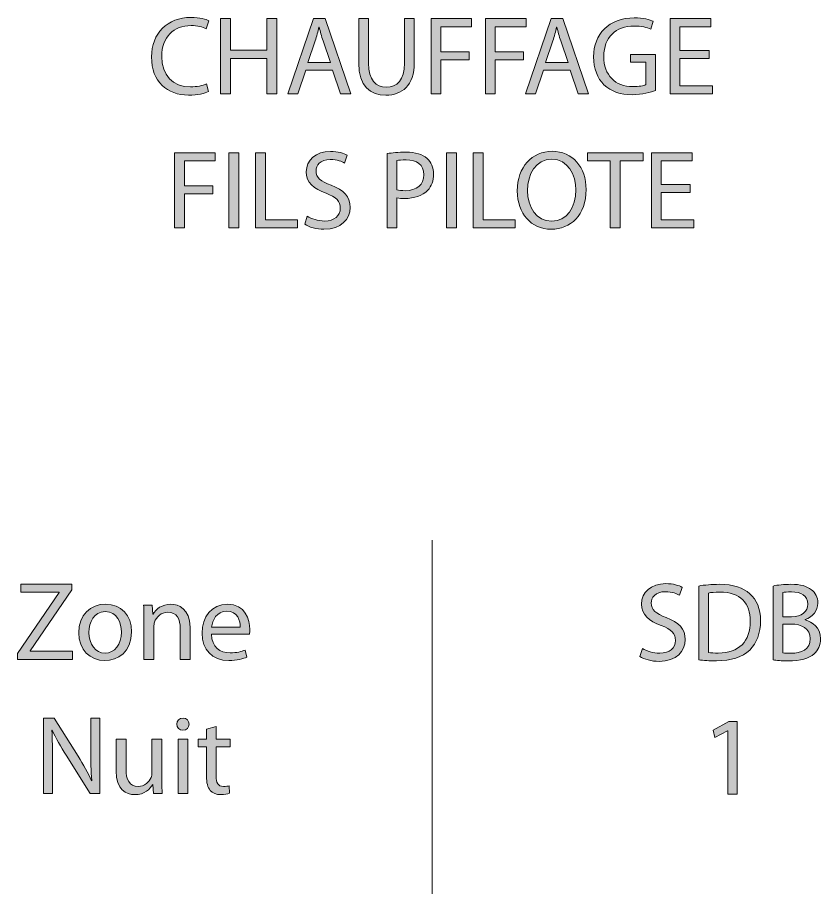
# Model space of a CAD drawing. Header units: inches. Extents: x 1 to 361, y -269 to -21.
# Drawn here: x 232.87 to 254.43, y -222.33 to -198.97 of the extents above; entities that cross this region are included whole.
import ezdxf

# ---------------------------------------------------------------- set-up
doc = ezdxf.new("R2010")
doc.units = ezdxf.units.IN
doc.header["$MEASUREMENT"] = 0
doc.layers.add('Layer 1', color=7, linetype='Continuous')

# ---------------------------------------------------------------- blocks, each defined once
blk = doc.blocks.new('block 21')
at = {"layer": 'Layer 1'}
h = blk.add_hatch(color=7, dxfattribs=at)
h.dxf.hatch_style = 2
edge = h.paths.add_edge_path()
edge.add_spline(control_points=[(238, -200.959), (237.907, -201.007), (237.712, -201.055), (237.466, -201.055), (236.896, -201.055), (236.471, -200.695), (236.471, -200.03), (236.471, -199.394), (236.9, -198.968), (237.526, -198.968), (237.775, -198.968), (237.937, -199.022), (238.006, -199.058), (238.006, -199.058), (237.94, -199.271), (237.94, -199.271), (237.845, -199.223), (237.703, -199.187), (237.535, -199.187), (237.062, -199.187), (236.747, -199.49), (236.747, -200.02), (236.747, -200.518), (237.032, -200.833), (237.521, -200.833), (237.683, -200.833), (237.845, -200.8), (237.949, -200.749), (237.949, -200.749), (238, -200.959), (238, -200.959)], knot_values=[0, 0, 0, 0, 1, 1, 1, 2, 2, 2, 3, 3, 3, 4, 4, 4, 5, 5, 5, 6, 6, 6, 7, 7, 7, 8, 8, 8, 9, 9, 9, 10, 10, 10, 10], degree=3, periodic=1)
h = blk.add_hatch(color=7, dxfattribs=at)
h.dxf.hatch_style = 2
h.paths.add_polyline_path([(238.591, -199.001), (238.591, -199.847), (239.568, -199.847), (239.568, -199.001), (239.832, -199.001), (239.832, -201.022), (239.568, -201.022), (239.568, -200.075), (238.591, -200.075), (238.591, -201.022), (238.327, -201.022), (238.327, -199.001)])
h = blk.add_hatch(color=7, dxfattribs=at)
h.dxf.hatch_style = 2
h.paths.add_polyline_path([(240.612, -200.386), (240.402, -201.022), (240.132, -201.022), (240.822, -199.001), (241.134, -199.001), (241.823, -201.022), (241.545, -201.022), (241.328, -200.386)])
edge = h.paths.add_edge_path()
edge.add_spline(control_points=[(241.277, -200.182), (241.277, -200.182), (241.077, -199.601), (241.077, -199.601), (241.032, -199.469), (241.002, -199.349), (240.972, -199.232), (240.972, -199.232), (240.966, -199.232), (240.966, -199.232), (240.936, -199.349), (240.906, -199.475), (240.864, -199.598), (240.864, -199.598), (240.666, -200.182), (240.666, -200.182), (240.666, -200.182), (241.277, -200.182), (241.277, -200.182)], knot_values=[0, 0, 0, 0, 1, 1, 1, 2, 2, 2, 3, 3, 3, 4, 4, 4, 5, 5, 5, 6, 6, 6, 6], degree=3, periodic=1)
h = blk.add_hatch(color=7, dxfattribs=at)
h.dxf.hatch_style = 2
edge = h.paths.add_edge_path()
edge.add_spline(control_points=[(242.297, -199.001), (242.297, -199.001), (242.297, -200.201), (242.297, -200.201), (242.297, -200.65), (242.498, -200.842), (242.768, -200.842), (243.065, -200.842), (243.26, -200.644), (243.26, -200.201), (243.26, -200.201), (243.26, -199.001), (243.26, -199.001), (243.26, -199.001), (243.523, -199.001), (243.523, -199.001), (243.523, -199.001), (243.523, -200.182), (243.523, -200.182), (243.523, -200.803), (243.197, -201.055), (242.759, -201.055), (242.345, -201.055), (242.033, -200.821), (242.033, -200.191), (242.033, -200.191), (242.033, -199.001), (242.033, -199.001), (242.033, -199.001), (242.297, -199.001), (242.297, -199.001)], knot_values=[0, 0, 0, 0, 1, 1, 1, 2, 2, 2, 3, 3, 3, 4, 4, 4, 5, 5, 5, 6, 6, 6, 7, 7, 7, 8, 8, 8, 9, 9, 9, 10, 10, 10, 10], degree=3, periodic=1)
h = blk.add_hatch(color=7, dxfattribs=at)
h.dxf.hatch_style = 2
h.paths.add_polyline_path([(243.973, -199.001), (245.062, -199.001), (245.062, -199.22), (244.237, -199.22), (244.237, -199.892), (244.999, -199.892), (244.999, -200.108), (244.237, -200.108), (244.237, -201.022), (243.973, -201.022)])
h = blk.add_hatch(color=7, dxfattribs=at)
h.dxf.hatch_style = 2
h.paths.add_polyline_path([(245.434, -199.001), (246.522, -199.001), (246.522, -199.22), (245.698, -199.22), (245.698, -199.892), (246.459, -199.892), (246.459, -200.108), (245.698, -200.108), (245.698, -201.022), (245.434, -201.022)])
h = blk.add_hatch(color=7, dxfattribs=at)
h.dxf.hatch_style = 2
h.paths.add_polyline_path([(246.99, -200.386), (246.78, -201.022), (246.51, -201.022), (247.2, -199.001), (247.512, -199.001), (248.201, -201.022), (247.923, -201.022), (247.706, -200.386)])
edge = h.paths.add_edge_path()
edge.add_spline(control_points=[(247.656, -200.182), (247.656, -200.182), (247.455, -199.601), (247.455, -199.601), (247.41, -199.469), (247.38, -199.349), (247.35, -199.232), (247.35, -199.232), (247.344, -199.232), (247.344, -199.232), (247.314, -199.349), (247.284, -199.475), (247.242, -199.598), (247.242, -199.598), (247.044, -200.182), (247.044, -200.182), (247.044, -200.182), (247.656, -200.182), (247.656, -200.182)], knot_values=[0, 0, 0, 0, 1, 1, 1, 2, 2, 2, 3, 3, 3, 4, 4, 4, 5, 5, 5, 6, 6, 6, 6], degree=3, periodic=1)
h = blk.add_hatch(color=7, dxfattribs=at)
h.dxf.hatch_style = 2
edge = h.paths.add_edge_path()
edge.add_spline(control_points=[(249.995, -200.932), (249.878, -200.977), (249.644, -201.043), (249.371, -201.043), (249.065, -201.043), (248.814, -200.965), (248.615, -200.776), (248.442, -200.608), (248.334, -200.338), (248.334, -200.024), (248.334, -199.421), (248.75, -198.98), (249.428, -198.98), (249.662, -198.98), (249.848, -199.031), (249.935, -199.073), (249.935, -199.073), (249.869, -199.286), (249.869, -199.286), (249.761, -199.235), (249.626, -199.199), (249.422, -199.199), (248.93, -199.199), (248.61, -199.505), (248.61, -200.011), (248.61, -200.525), (248.915, -200.827), (249.389, -200.827), (249.56, -200.827), (249.677, -200.803), (249.737, -200.773), (249.737, -200.773), (249.737, -200.171), (249.737, -200.171), (249.737, -200.171), (249.329, -200.171), (249.329, -200.171), (249.329, -200.171), (249.329, -199.96), (249.329, -199.96), (249.329, -199.96), (249.995, -199.96), (249.995, -199.96), (249.995, -199.96), (249.995, -200.932), (249.995, -200.932)], knot_values=[0, 0, 0, 0, 1, 1, 1, 2, 2, 2, 3, 3, 3, 4, 4, 4, 5, 5, 5, 6, 6, 6, 7, 7, 7, 8, 8, 8, 9, 9, 9, 10, 10, 10, 11, 11, 11, 12, 12, 12, 13, 13, 13, 14, 14, 14, 15, 15, 15, 15], degree=3, periodic=1)
h = blk.add_hatch(color=7, dxfattribs=at)
h.dxf.hatch_style = 2
h.paths.add_polyline_path([(251.434, -200.075), (250.651, -200.075), (250.651, -200.803), (251.527, -200.803), (251.527, -201.022), (250.387, -201.022), (250.387, -199.001), (251.482, -199.001), (251.482, -199.22), (250.651, -199.22), (250.651, -199.858), (251.434, -199.858)])
h = blk.add_hatch(color=7, dxfattribs=at)
h.dxf.hatch_style = 2
h.paths.add_polyline_path([(237.089, -202.599), (238.177, -202.599), (238.177, -202.818), (237.353, -202.818), (237.353, -203.49), (238.114, -203.49), (238.114, -203.705), (237.353, -203.705), (237.353, -204.62), (237.089, -204.62)])
h = blk.add_hatch(color=7, dxfattribs=at)
h.dxf.hatch_style = 2
h.paths.add_polyline_path([(238.813, -202.599), (238.813, -204.62), (238.549, -204.62), (238.549, -202.599)])
h = blk.add_hatch(color=7, dxfattribs=at)
h.dxf.hatch_style = 2
h.paths.add_polyline_path([(239.265, -202.599), (239.529, -202.599), (239.529, -204.401), (240.393, -204.401), (240.393, -204.62), (239.265, -204.62)])
h = blk.add_hatch(color=7, dxfattribs=at)
h.dxf.hatch_style = 2
edge = h.paths.add_edge_path()
edge.add_spline(control_points=[(240.651, -204.302), (240.768, -204.377), (240.936, -204.434), (241.115, -204.434), (241.383, -204.434), (241.538, -204.293), (241.538, -204.089), (241.538, -203.903), (241.43, -203.792), (241.157, -203.69), (240.828, -203.57), (240.624, -203.397), (240.624, -203.115), (240.624, -202.8), (240.885, -202.566), (241.277, -202.566), (241.481, -202.566), (241.634, -202.614), (241.721, -202.665), (241.721, -202.665), (241.649, -202.878), (241.649, -202.878), (241.587, -202.839), (241.452, -202.782), (241.268, -202.782), (240.993, -202.782), (240.888, -202.947), (240.888, -203.085), (240.888, -203.274), (241.011, -203.366), (241.29, -203.475), (241.631, -203.607), (241.802, -203.772), (241.802, -204.069), (241.802, -204.38), (241.574, -204.653), (241.097, -204.653), (240.903, -204.653), (240.69, -204.593), (240.582, -204.521), (240.582, -204.521), (240.651, -204.302), (240.651, -204.302)], knot_values=[0, 0, 0, 0, 1, 1, 1, 2, 2, 2, 3, 3, 3, 4, 4, 4, 5, 5, 5, 6, 6, 6, 7, 7, 7, 8, 8, 8, 9, 9, 9, 10, 10, 10, 11, 11, 11, 12, 12, 12, 13, 13, 13, 14, 14, 14, 14], degree=3, periodic=1)
h = blk.add_hatch(color=7, dxfattribs=at)
h.dxf.hatch_style = 2
edge = h.paths.add_edge_path()
edge.add_spline(control_points=[(242.798, -202.623), (242.924, -202.602), (243.089, -202.584), (243.299, -202.584), (243.557, -202.584), (243.745, -202.644), (243.865, -202.752), (243.973, -202.848), (244.042, -202.995), (244.042, -203.175), (244.042, -203.357), (243.988, -203.501), (243.886, -203.607), (243.745, -203.754), (243.523, -203.829), (243.269, -203.829), (243.191, -203.829), (243.118, -203.825), (243.058, -203.81), (243.058, -203.81), (243.058, -204.62), (243.058, -204.62), (243.058, -204.62), (242.798, -204.62), (242.798, -204.62), (242.798, -204.62), (242.798, -202.623), (242.798, -202.623)], knot_values=[0, 0, 0, 0, 1, 1, 1, 2, 2, 2, 3, 3, 3, 4, 4, 4, 5, 5, 5, 6, 6, 6, 7, 7, 7, 8, 8, 8, 9, 9, 9, 9], degree=3, periodic=1)
edge = h.paths.add_edge_path()
edge.add_spline(control_points=[(243.058, -203.597), (243.116, -203.612), (243.188, -203.619), (243.275, -203.619), (243.59, -203.619), (243.781, -203.463), (243.781, -203.19), (243.781, -202.92), (243.59, -202.791), (243.304, -202.791), (243.191, -202.791), (243.104, -202.8), (243.058, -202.812), (243.058, -202.812), (243.058, -203.597), (243.058, -203.597)], knot_values=[0, 0, 0, 0, 1, 1, 1, 2, 2, 2, 3, 3, 3, 4, 4, 4, 5, 5, 5, 5], degree=3, periodic=1)
h = blk.add_hatch(color=7, dxfattribs=at)
h.dxf.hatch_style = 2
h.paths.add_polyline_path([(244.654, -202.599), (244.654, -204.62), (244.39, -204.62), (244.39, -202.599)])
h = blk.add_hatch(color=7, dxfattribs=at)
h.dxf.hatch_style = 2
h.paths.add_polyline_path([(245.107, -202.599), (245.371, -202.599), (245.371, -204.401), (246.234, -204.401), (246.234, -204.62), (245.107, -204.62)])
h = blk.add_hatch(color=7, dxfattribs=at)
h.dxf.hatch_style = 2
edge = h.paths.add_edge_path()
edge.add_spline(control_points=[(248.135, -203.588), (248.135, -204.281), (247.712, -204.653), (247.197, -204.653), (246.66, -204.653), (246.288, -204.236), (246.288, -203.625), (246.288, -202.983), (246.684, -202.563), (247.223, -202.563), (247.778, -202.563), (248.135, -202.986), (248.135, -203.588)], knot_values=[0, 0, 0, 0, 1, 1, 1, 2, 2, 2, 3, 3, 3, 4, 4, 4, 4], degree=3, periodic=1)
edge = h.paths.add_edge_path()
edge.add_spline(control_points=[(246.564, -203.619), (246.564, -204.053), (246.798, -204.44), (247.212, -204.44), (247.625, -204.44), (247.859, -204.06), (247.859, -203.601), (247.859, -203.196), (247.649, -202.776), (247.215, -202.776), (246.78, -202.776), (246.564, -203.178), (246.564, -203.619)], knot_values=[0, 0, 0, 0, 1, 1, 1, 2, 2, 2, 3, 3, 3, 4, 4, 4, 4], degree=3, periodic=1)
h = blk.add_hatch(color=7, dxfattribs=at)
h.dxf.hatch_style = 2
h.paths.add_polyline_path([(248.783, -202.821), (248.168, -202.821), (248.168, -202.599), (249.664, -202.599), (249.664, -202.821), (249.047, -202.821), (249.047, -204.62), (248.783, -204.62)])
h = blk.add_hatch(color=7, dxfattribs=at)
h.dxf.hatch_style = 2
h.paths.add_polyline_path([(250.932, -203.672), (250.15, -203.672), (250.15, -204.401), (251.026, -204.401), (251.026, -204.62), (249.887, -204.62), (249.887, -202.599), (250.981, -202.599), (250.981, -202.818), (250.15, -202.818), (250.15, -203.457), (250.932, -203.457)])
at = {"layer": 'Layer 1', "lineweight": 0}
for points in [[(238.591, -199.001), (238.591, -199.847), (239.568, -199.847), (239.568, -199.001), (239.832, -199.001), (239.832, -201.022), (239.568, -201.022), (239.568, -200.075), (238.591, -200.075), (238.591, -201.022), (238.327, -201.022), (238.327, -199.001), (238.591, -199.001)], [(240.612, -200.386), (240.402, -201.022), (240.132, -201.022), (240.822, -199.001), (241.134, -199.001), (241.823, -201.022), (241.545, -201.022), (241.328, -200.386), (240.612, -200.386)], [(243.973, -199.001), (245.062, -199.001), (245.062, -199.22), (244.237, -199.22), (244.237, -199.892), (244.999, -199.892), (244.999, -200.108), (244.237, -200.108), (244.237, -201.022), (243.973, -201.022), (243.973, -199.001)], [(245.434, -199.001), (246.522, -199.001), (246.522, -199.22), (245.698, -199.22), (245.698, -199.892), (246.459, -199.892), (246.459, -200.108), (245.698, -200.108), (245.698, -201.022), (245.434, -201.022), (245.434, -199.001)], [(246.99, -200.386), (246.78, -201.022), (246.51, -201.022), (247.2, -199.001), (247.512, -199.001), (248.201, -201.022), (247.923, -201.022), (247.706, -200.386), (246.99, -200.386)], [(251.434, -200.075), (250.651, -200.075), (250.651, -200.803), (251.527, -200.803), (251.527, -201.022), (250.387, -201.022), (250.387, -199.001), (251.482, -199.001), (251.482, -199.22), (250.651, -199.22), (250.651, -199.858), (251.434, -199.858), (251.434, -200.075)], [(237.089, -202.599), (238.177, -202.599), (238.177, -202.818), (237.353, -202.818), (237.353, -203.49), (238.114, -203.49), (238.114, -203.705), (237.353, -203.705), (237.353, -204.62), (237.089, -204.62), (237.089, -202.599)], [(238.813, -202.599), (238.813, -204.62), (238.549, -204.62), (238.549, -202.599), (238.813, -202.599)], [(239.265, -202.599), (239.529, -202.599), (239.529, -204.401), (240.393, -204.401), (240.393, -204.62), (239.265, -204.62), (239.265, -202.599)], [(244.654, -202.599), (244.654, -204.62), (244.39, -204.62), (244.39, -202.599), (244.654, -202.599)], [(245.107, -202.599), (245.371, -202.599), (245.371, -204.401), (246.234, -204.401), (246.234, -204.62), (245.107, -204.62), (245.107, -202.599)], [(248.783, -202.821), (248.168, -202.821), (248.168, -202.599), (249.664, -202.599), (249.664, -202.821), (249.047, -202.821), (249.047, -204.62), (248.783, -204.62), (248.783, -202.821)], [(250.932, -203.672), (250.15, -203.672), (250.15, -204.401), (251.026, -204.401), (251.026, -204.62), (249.887, -204.62), (249.887, -202.599), (250.981, -202.599), (250.981, -202.818), (250.15, -202.818), (250.15, -203.457), (250.932, -203.457), (250.932, -203.672)]]:
    blk.add_lwpolyline(points, dxfattribs=at)
for points, knots in [([(238, -200.959), (237.907, -201.007), (237.712, -201.055), (237.466, -201.055), (236.896, -201.055), (236.471, -200.695), (236.471, -200.03), (236.471, -199.394), (236.9, -198.968), (237.526, -198.968), (237.775, -198.968), (237.937, -199.022), (238.006, -199.058), (238.006, -199.058), (237.94, -199.271), (237.94, -199.271), (237.845, -199.223), (237.703, -199.187), (237.535, -199.187), (237.062, -199.187), (236.747, -199.49), (236.747, -200.02), (236.747, -200.518), (237.032, -200.833), (237.521, -200.833), (237.683, -200.833), (237.845, -200.8), (237.949, -200.749), (237.949, -200.749), (238, -200.959), (238, -200.959)], [0, 0, 0, 0, 1, 1, 1, 2, 2, 2, 3, 3, 3, 4, 4, 4, 5, 5, 5, 6, 6, 6, 7, 7, 7, 8, 8, 8, 9, 9, 9, 10, 10, 10, 10]), ([(242.297, -199.001), (242.297, -199.001), (242.297, -200.201), (242.297, -200.201), (242.297, -200.65), (242.498, -200.842), (242.768, -200.842), (243.065, -200.842), (243.26, -200.644), (243.26, -200.201), (243.26, -200.201), (243.26, -199.001), (243.26, -199.001), (243.26, -199.001), (243.523, -199.001), (243.523, -199.001), (243.523, -199.001), (243.523, -200.182), (243.523, -200.182), (243.523, -200.803), (243.197, -201.055), (242.759, -201.055), (242.345, -201.055), (242.033, -200.821), (242.033, -200.191), (242.033, -200.191), (242.033, -199.001), (242.033, -199.001), (242.033, -199.001), (242.297, -199.001), (242.297, -199.001)], [0, 0, 0, 0, 1, 1, 1, 2, 2, 2, 3, 3, 3, 4, 4, 4, 5, 5, 5, 6, 6, 6, 7, 7, 7, 8, 8, 8, 9, 9, 9, 10, 10, 10, 10]), ([(249.995, -200.932), (249.878, -200.977), (249.644, -201.043), (249.371, -201.043), (249.065, -201.043), (248.814, -200.965), (248.615, -200.776), (248.442, -200.608), (248.334, -200.338), (248.334, -200.024), (248.334, -199.421), (248.75, -198.98), (249.428, -198.98), (249.662, -198.98), (249.848, -199.031), (249.935, -199.073), (249.935, -199.073), (249.869, -199.286), (249.869, -199.286), (249.761, -199.235), (249.626, -199.199), (249.422, -199.199), (248.93, -199.199), (248.61, -199.505), (248.61, -200.011), (248.61, -200.525), (248.915, -200.827), (249.389, -200.827), (249.56, -200.827), (249.677, -200.803), (249.737, -200.773), (249.737, -200.773), (249.737, -200.171), (249.737, -200.171), (249.737, -200.171), (249.329, -200.171), (249.329, -200.171), (249.329, -200.171), (249.329, -199.96), (249.329, -199.96), (249.329, -199.96), (249.995, -199.96), (249.995, -199.96), (249.995, -199.96), (249.995, -200.932), (249.995, -200.932)], [0, 0, 0, 0, 1, 1, 1, 2, 2, 2, 3, 3, 3, 4, 4, 4, 5, 5, 5, 6, 6, 6, 7, 7, 7, 8, 8, 8, 9, 9, 9, 10, 10, 10, 11, 11, 11, 12, 12, 12, 13, 13, 13, 14, 14, 14, 15, 15, 15, 15]), ([(241.277, -200.182), (241.277, -200.182), (241.077, -199.601), (241.077, -199.601), (241.032, -199.469), (241.002, -199.349), (240.972, -199.232), (240.972, -199.232), (240.966, -199.232), (240.966, -199.232), (240.936, -199.349), (240.906, -199.475), (240.864, -199.598), (240.864, -199.598), (240.666, -200.182), (240.666, -200.182), (240.666, -200.182), (241.277, -200.182), (241.277, -200.182)], [0, 0, 0, 0, 1, 1, 1, 2, 2, 2, 3, 3, 3, 4, 4, 4, 5, 5, 5, 6, 6, 6, 6]), ([(247.656, -200.182), (247.656, -200.182), (247.455, -199.601), (247.455, -199.601), (247.41, -199.469), (247.38, -199.349), (247.35, -199.232), (247.35, -199.232), (247.344, -199.232), (247.344, -199.232), (247.314, -199.349), (247.284, -199.475), (247.242, -199.598), (247.242, -199.598), (247.044, -200.182), (247.044, -200.182), (247.044, -200.182), (247.656, -200.182), (247.656, -200.182)], [0, 0, 0, 0, 1, 1, 1, 2, 2, 2, 3, 3, 3, 4, 4, 4, 5, 5, 5, 6, 6, 6, 6]), ([(240.651, -204.302), (240.768, -204.377), (240.936, -204.434), (241.115, -204.434), (241.383, -204.434), (241.538, -204.293), (241.538, -204.089), (241.538, -203.903), (241.43, -203.792), (241.157, -203.69), (240.828, -203.57), (240.624, -203.397), (240.624, -203.115), (240.624, -202.8), (240.885, -202.566), (241.277, -202.566), (241.481, -202.566), (241.634, -202.614), (241.721, -202.665), (241.721, -202.665), (241.649, -202.878), (241.649, -202.878), (241.587, -202.839), (241.452, -202.782), (241.268, -202.782), (240.993, -202.782), (240.888, -202.947), (240.888, -203.085), (240.888, -203.274), (241.011, -203.366), (241.29, -203.475), (241.631, -203.607), (241.802, -203.772), (241.802, -204.069), (241.802, -204.38), (241.574, -204.653), (241.097, -204.653), (240.903, -204.653), (240.69, -204.593), (240.582, -204.521), (240.582, -204.521), (240.651, -204.302), (240.651, -204.302)], [0, 0, 0, 0, 1, 1, 1, 2, 2, 2, 3, 3, 3, 4, 4, 4, 5, 5, 5, 6, 6, 6, 7, 7, 7, 8, 8, 8, 9, 9, 9, 10, 10, 10, 11, 11, 11, 12, 12, 12, 13, 13, 13, 14, 14, 14, 14]), ([(242.798, -202.623), (242.924, -202.602), (243.089, -202.584), (243.299, -202.584), (243.557, -202.584), (243.745, -202.644), (243.865, -202.752), (243.973, -202.848), (244.042, -202.995), (244.042, -203.175), (244.042, -203.357), (243.988, -203.501), (243.886, -203.607), (243.745, -203.754), (243.523, -203.829), (243.269, -203.829), (243.191, -203.829), (243.118, -203.825), (243.058, -203.81), (243.058, -203.81), (243.058, -204.62), (243.058, -204.62), (243.058, -204.62), (242.798, -204.62), (242.798, -204.62), (242.798, -204.62), (242.798, -202.623), (242.798, -202.623)], [0, 0, 0, 0, 1, 1, 1, 2, 2, 2, 3, 3, 3, 4, 4, 4, 5, 5, 5, 6, 6, 6, 7, 7, 7, 8, 8, 8, 9, 9, 9, 9]), ([(248.135, -203.588), (248.135, -204.281), (247.712, -204.653), (247.197, -204.653), (246.66, -204.653), (246.288, -204.236), (246.288, -203.625), (246.288, -202.983), (246.684, -202.563), (247.223, -202.563), (247.778, -202.563), (248.135, -202.986), (248.135, -203.588)], [0, 0, 0, 0, 1, 1, 1, 2, 2, 2, 3, 3, 3, 4, 4, 4, 4]), ([(243.058, -203.597), (243.116, -203.612), (243.188, -203.619), (243.275, -203.619), (243.59, -203.619), (243.781, -203.463), (243.781, -203.19), (243.781, -202.92), (243.59, -202.791), (243.304, -202.791), (243.191, -202.791), (243.104, -202.8), (243.058, -202.812), (243.058, -202.812), (243.058, -203.597), (243.058, -203.597)], [0, 0, 0, 0, 1, 1, 1, 2, 2, 2, 3, 3, 3, 4, 4, 4, 5, 5, 5, 5]), ([(246.564, -203.619), (246.564, -204.053), (246.798, -204.44), (247.212, -204.44), (247.625, -204.44), (247.859, -204.06), (247.859, -203.601), (247.859, -203.196), (247.649, -202.776), (247.215, -202.776), (246.78, -202.776), (246.564, -203.178), (246.564, -203.619)], [0, 0, 0, 0, 1, 1, 1, 2, 2, 2, 3, 3, 3, 4, 4, 4, 4])]:
    blk.add_open_spline(points, degree=3, knots=knots, dxfattribs=at)
blk = doc.blocks.new('block 47')
at = {"layer": 'Layer 1'}
h = blk.add_hatch(color=7, dxfattribs=at)
h.dxf.hatch_style = 2
edge = h.paths.add_edge_path()
edge.add_spline(control_points=[(249.645, -215.904), (249.762, -215.979), (249.93, -216.035), (250.11, -216.035), (250.376, -216.035), (250.533, -215.895), (250.533, -215.691), (250.533, -215.505), (250.425, -215.394), (250.152, -215.292), (249.822, -215.172), (249.618, -214.998), (249.618, -214.717), (249.618, -214.402), (249.879, -214.167), (250.272, -214.167), (250.476, -214.167), (250.629, -214.216), (250.715, -214.267), (250.715, -214.267), (250.644, -214.48), (250.644, -214.48), (250.58, -214.44), (250.445, -214.384), (250.263, -214.384), (249.987, -214.384), (249.882, -214.548), (249.882, -214.686), (249.882, -214.875), (250.005, -214.968), (250.283, -215.076), (250.625, -215.208), (250.796, -215.373), (250.796, -215.67), (250.796, -215.982), (250.569, -216.255), (250.092, -216.255), (249.897, -216.255), (249.684, -216.195), (249.576, -216.123), (249.576, -216.123), (249.645, -215.904), (249.645, -215.904)], knot_values=[0, 0, 0, 0, 1, 1, 1, 2, 2, 2, 3, 3, 3, 4, 4, 4, 5, 5, 5, 6, 6, 6, 7, 7, 7, 8, 8, 8, 9, 9, 9, 10, 10, 10, 11, 11, 11, 12, 12, 12, 13, 13, 13, 14, 14, 14, 14], degree=3, periodic=1)
h = blk.add_hatch(color=7, dxfattribs=at)
h.dxf.hatch_style = 2
edge = h.paths.add_edge_path()
edge.add_spline(control_points=[(251.156, -214.231), (251.315, -214.204), (251.504, -214.185), (251.711, -214.185), (252.086, -214.185), (252.353, -214.276), (252.53, -214.438), (252.712, -214.602), (252.818, -214.836), (252.818, -215.163), (252.818, -215.493), (252.712, -215.763), (252.527, -215.949), (252.335, -216.137), (252.023, -216.239), (251.63, -216.239), (251.441, -216.239), (251.288, -216.23), (251.156, -216.215), (251.156, -216.215), (251.156, -214.231), (251.156, -214.231)], knot_values=[0, 0, 0, 0, 1, 1, 1, 2, 2, 2, 3, 3, 3, 4, 4, 4, 5, 5, 5, 6, 6, 6, 7, 7, 7, 7], degree=3, periodic=1)
edge = h.paths.add_edge_path()
edge.add_spline(control_points=[(251.417, -216.017), (251.483, -216.026), (251.579, -216.03), (251.681, -216.03), (252.242, -216.03), (252.541, -215.718), (252.541, -215.172), (252.545, -214.695), (252.275, -214.393), (251.723, -214.393), (251.588, -214.393), (251.486, -214.404), (251.417, -214.42), (251.417, -214.42), (251.417, -216.017), (251.417, -216.017)], knot_values=[0, 0, 0, 0, 1, 1, 1, 2, 2, 2, 3, 3, 3, 4, 4, 4, 5, 5, 5, 5], degree=3, periodic=1)
h = blk.add_hatch(color=7, dxfattribs=at)
h.dxf.hatch_style = 2
edge = h.paths.add_edge_path()
edge.add_spline(control_points=[(253.153, -214.231), (253.267, -214.204), (253.45, -214.185), (253.63, -214.185), (253.891, -214.185), (254.059, -214.231), (254.182, -214.333), (254.287, -214.411), (254.353, -214.531), (254.353, -214.689), (254.353, -214.887), (254.22, -215.058), (254.011, -215.133), (254.011, -215.133), (254.011, -215.142), (254.011, -215.142), (254.203, -215.187), (254.428, -215.346), (254.428, -215.646), (254.428, -215.82), (254.358, -215.955), (254.254, -216.051), (254.116, -216.179), (253.888, -216.239), (253.558, -216.239), (253.378, -216.239), (253.24, -216.228), (253.153, -216.215), (253.153, -216.215), (253.153, -214.231), (253.153, -214.231)], knot_values=[0, 0, 0, 0, 1, 1, 1, 2, 2, 2, 3, 3, 3, 4, 4, 4, 5, 5, 5, 6, 6, 6, 7, 7, 7, 8, 8, 8, 9, 9, 9, 10, 10, 10, 10], degree=3, periodic=1)
edge = h.paths.add_edge_path()
edge.add_spline(control_points=[(253.414, -215.058), (253.414, -215.058), (253.651, -215.058), (253.651, -215.058), (253.924, -215.058), (254.085, -214.911), (254.085, -214.717), (254.085, -214.482), (253.909, -214.387), (253.645, -214.387), (253.525, -214.387), (253.456, -214.396), (253.414, -214.404), (253.414, -214.404), (253.414, -215.058), (253.414, -215.058)], knot_values=[0, 0, 0, 0, 1, 1, 1, 2, 2, 2, 3, 3, 3, 4, 4, 4, 5, 5, 5, 5], degree=3, periodic=1)
edge = h.paths.add_edge_path()
edge.add_spline(control_points=[(253.414, -216.024), (253.468, -216.033), (253.54, -216.035), (253.633, -216.035), (253.903, -216.035), (254.152, -215.937), (254.152, -215.643), (254.152, -215.37), (253.915, -215.253), (253.63, -215.253), (253.63, -215.253), (253.414, -215.253), (253.414, -215.253), (253.414, -215.253), (253.414, -216.024), (253.414, -216.024)], knot_values=[0, 0, 0, 0, 1, 1, 1, 2, 2, 2, 3, 3, 3, 4, 4, 4, 5, 5, 5, 5], degree=3, periodic=1)
h = blk.add_hatch(color=7, dxfattribs=at)
h.dxf.hatch_style = 2
h.paths.add_polyline_path([(251.939, -218.117), (251.933, -218.117), (251.594, -218.3), (251.543, -218.099), (251.969, -217.871), (252.193, -217.871), (252.193, -219.82), (251.939, -219.82)])
at = {"layer": 'Layer 1', "lineweight": 0}
blk.add_lwpolyline([(251.939, -218.117), (251.933, -218.117), (251.594, -218.3), (251.543, -218.099), (251.969, -217.871), (252.193, -217.871), (252.193, -219.82), (251.939, -219.82), (251.939, -218.117)], dxfattribs=at)
for points, knots in [([(249.645, -215.904), (249.762, -215.979), (249.93, -216.035), (250.11, -216.035), (250.376, -216.035), (250.533, -215.895), (250.533, -215.691), (250.533, -215.505), (250.425, -215.394), (250.152, -215.292), (249.822, -215.172), (249.618, -214.998), (249.618, -214.717), (249.618, -214.402), (249.879, -214.167), (250.272, -214.167), (250.476, -214.167), (250.629, -214.216), (250.715, -214.267), (250.715, -214.267), (250.644, -214.48), (250.644, -214.48), (250.58, -214.44), (250.445, -214.384), (250.263, -214.384), (249.987, -214.384), (249.882, -214.548), (249.882, -214.686), (249.882, -214.875), (250.005, -214.968), (250.283, -215.076), (250.625, -215.208), (250.796, -215.373), (250.796, -215.67), (250.796, -215.982), (250.569, -216.255), (250.092, -216.255), (249.897, -216.255), (249.684, -216.195), (249.576, -216.123), (249.576, -216.123), (249.645, -215.904), (249.645, -215.904)], [0, 0, 0, 0, 1, 1, 1, 2, 2, 2, 3, 3, 3, 4, 4, 4, 5, 5, 5, 6, 6, 6, 7, 7, 7, 8, 8, 8, 9, 9, 9, 10, 10, 10, 11, 11, 11, 12, 12, 12, 13, 13, 13, 14, 14, 14, 14]), ([(251.156, -214.231), (251.315, -214.204), (251.504, -214.185), (251.711, -214.185), (252.086, -214.185), (252.353, -214.276), (252.53, -214.438), (252.712, -214.602), (252.818, -214.836), (252.818, -215.163), (252.818, -215.493), (252.712, -215.763), (252.527, -215.949), (252.335, -216.137), (252.023, -216.239), (251.63, -216.239), (251.441, -216.239), (251.288, -216.23), (251.156, -216.215), (251.156, -216.215), (251.156, -214.231), (251.156, -214.231)], [0, 0, 0, 0, 1, 1, 1, 2, 2, 2, 3, 3, 3, 4, 4, 4, 5, 5, 5, 6, 6, 6, 7, 7, 7, 7]), ([(253.153, -214.231), (253.267, -214.204), (253.45, -214.185), (253.63, -214.185), (253.891, -214.185), (254.059, -214.231), (254.182, -214.333), (254.287, -214.411), (254.353, -214.531), (254.353, -214.689), (254.353, -214.887), (254.22, -215.058), (254.011, -215.133), (254.011, -215.133), (254.011, -215.142), (254.011, -215.142), (254.203, -215.187), (254.428, -215.346), (254.428, -215.646), (254.428, -215.82), (254.358, -215.955), (254.254, -216.051), (254.116, -216.179), (253.888, -216.239), (253.558, -216.239), (253.378, -216.239), (253.24, -216.228), (253.153, -216.215), (253.153, -216.215), (253.153, -214.231), (253.153, -214.231)], [0, 0, 0, 0, 1, 1, 1, 2, 2, 2, 3, 3, 3, 4, 4, 4, 5, 5, 5, 6, 6, 6, 7, 7, 7, 8, 8, 8, 9, 9, 9, 10, 10, 10, 10]), ([(251.417, -216.017), (251.483, -216.026), (251.579, -216.03), (251.681, -216.03), (252.242, -216.03), (252.541, -215.718), (252.541, -215.172), (252.545, -214.695), (252.275, -214.393), (251.723, -214.393), (251.588, -214.393), (251.486, -214.404), (251.417, -214.42), (251.417, -214.42), (251.417, -216.017), (251.417, -216.017)], [0, 0, 0, 0, 1, 1, 1, 2, 2, 2, 3, 3, 3, 4, 4, 4, 5, 5, 5, 5]), ([(253.414, -215.058), (253.414, -215.058), (253.651, -215.058), (253.651, -215.058), (253.924, -215.058), (254.085, -214.911), (254.085, -214.717), (254.085, -214.482), (253.909, -214.387), (253.645, -214.387), (253.525, -214.387), (253.456, -214.396), (253.414, -214.404), (253.414, -214.404), (253.414, -215.058), (253.414, -215.058)], [0, 0, 0, 0, 1, 1, 1, 2, 2, 2, 3, 3, 3, 4, 4, 4, 5, 5, 5, 5]), ([(253.414, -216.024), (253.468, -216.033), (253.54, -216.035), (253.633, -216.035), (253.903, -216.035), (254.152, -215.937), (254.152, -215.643), (254.152, -215.37), (253.915, -215.253), (253.63, -215.253), (253.63, -215.253), (253.414, -215.253), (253.414, -215.253), (253.414, -215.253), (253.414, -216.024), (253.414, -216.024)], [0, 0, 0, 0, 1, 1, 1, 2, 2, 2, 3, 3, 3, 4, 4, 4, 5, 5, 5, 5])]:
    blk.add_open_spline(points, degree=3, knots=knots, dxfattribs=at)
blk = doc.blocks.new('block 48')
at = {"layer": 'Layer 1'}
h = blk.add_hatch(color=7, dxfattribs=at)
h.dxf.hatch_style = 2
h.paths.add_polyline_path([(232.873, -216.046), (233.991, -214.406), (233.991, -214.397), (232.968, -214.397), (232.968, -214.178), (234.333, -214.178), (234.333, -214.337), (233.218, -215.971), (233.218, -215.98), (234.348, -215.98), (234.348, -216.199), (232.873, -216.199)])
h = blk.add_hatch(color=7, dxfattribs=at)
h.dxf.hatch_style = 2
edge = h.paths.add_edge_path()
edge.add_spline(control_points=[(235.937, -215.461), (235.937, -215.998), (235.563, -216.232), (235.215, -216.232), (234.825, -216.232), (234.519, -215.944), (234.519, -215.486), (234.519, -215.003), (234.84, -214.718), (235.239, -214.718), (235.655, -214.718), (235.937, -215.02), (235.937, -215.461)], knot_values=[0, 0, 0, 0, 1, 1, 1, 2, 2, 2, 3, 3, 3, 4, 4, 4, 4], degree=3, periodic=1)
edge = h.paths.add_edge_path()
edge.add_spline(control_points=[(234.789, -215.477), (234.789, -215.794), (234.969, -216.034), (235.226, -216.034), (235.478, -216.034), (235.667, -215.798), (235.667, -215.47), (235.667, -215.224), (235.544, -214.916), (235.232, -214.916), (234.924, -214.916), (234.789, -215.204), (234.789, -215.477)], knot_values=[0, 0, 0, 0, 1, 1, 1, 2, 2, 2, 3, 3, 3, 4, 4, 4, 4], degree=3, periodic=1)
h = blk.add_hatch(color=7, dxfattribs=at)
h.dxf.hatch_style = 2
edge = h.paths.add_edge_path()
edge.add_spline(control_points=[(236.27, -215.141), (236.27, -214.988), (236.267, -214.868), (236.258, -214.748), (236.258, -214.748), (236.492, -214.748), (236.492, -214.748), (236.492, -214.748), (236.507, -214.988), (236.507, -214.988), (236.507, -214.988), (236.513, -214.988), (236.513, -214.988), (236.585, -214.853), (236.752, -214.718), (236.993, -214.718), (237.193, -214.718), (237.506, -214.838), (237.506, -215.335), (237.506, -215.335), (237.506, -216.199), (237.506, -216.199), (237.506, -216.199), (237.242, -216.199), (237.242, -216.199), (237.242, -216.199), (237.242, -215.363), (237.242, -215.363), (237.242, -215.129), (237.155, -214.934), (236.905, -214.934), (236.735, -214.934), (236.6, -215.057), (236.552, -215.204), (236.54, -215.237), (236.534, -215.282), (236.534, -215.326), (236.534, -215.326), (236.534, -216.199), (236.534, -216.199), (236.534, -216.199), (236.27, -216.199), (236.27, -216.199), (236.27, -216.199), (236.27, -215.141), (236.27, -215.141)], knot_values=[0, 0, 0, 0, 1, 1, 1, 2, 2, 2, 3, 3, 3, 4, 4, 4, 5, 5, 5, 6, 6, 6, 7, 7, 7, 8, 8, 8, 9, 9, 9, 10, 10, 10, 11, 11, 11, 12, 12, 12, 13, 13, 13, 14, 14, 14, 15, 15, 15, 15], degree=3, periodic=1)
h = blk.add_hatch(color=7, dxfattribs=at)
h.dxf.hatch_style = 2
edge = h.paths.add_edge_path()
edge.add_spline(control_points=[(238.081, -215.521), (238.087, -215.878), (238.312, -216.025), (238.579, -216.025), (238.768, -216.025), (238.884, -215.992), (238.981, -215.95), (238.981, -215.95), (239.028, -216.139), (239.028, -216.139), (238.935, -216.181), (238.773, -216.232), (238.543, -216.232), (238.096, -216.232), (237.829, -215.935), (237.829, -215.497), (237.829, -215.06), (238.087, -214.718), (238.51, -214.718), (238.986, -214.718), (239.11, -215.131), (239.11, -215.399), (239.11, -215.452), (239.107, -215.492), (239.101, -215.521), (239.101, -215.521), (238.081, -215.521), (238.081, -215.521)], knot_values=[0, 0, 0, 0, 1, 1, 1, 2, 2, 2, 3, 3, 3, 4, 4, 4, 5, 5, 5, 6, 6, 6, 7, 7, 7, 8, 8, 8, 9, 9, 9, 9], degree=3, periodic=1)
edge = h.paths.add_edge_path()
edge.add_spline(control_points=[(238.855, -215.333), (238.857, -215.168), (238.786, -214.907), (238.489, -214.907), (238.219, -214.907), (238.105, -215.15), (238.084, -215.333), (238.084, -215.333), (238.855, -215.333), (238.855, -215.333)], knot_values=[0, 0, 0, 0, 1, 1, 1, 2, 2, 2, 3, 3, 3, 3], degree=3, periodic=1)
h = blk.add_hatch(color=7, dxfattribs=at)
h.dxf.hatch_style = 2
edge = h.paths.add_edge_path()
edge.add_spline(control_points=[(233.569, -219.797), (233.569, -219.797), (233.569, -217.777), (233.569, -217.777), (233.569, -217.777), (233.857, -217.777), (233.857, -217.777), (233.857, -217.777), (234.501, -218.799), (234.501, -218.799), (234.648, -219.036), (234.767, -219.249), (234.86, -219.456), (234.86, -219.456), (234.869, -219.453), (234.869, -219.453), (234.846, -219.183), (234.84, -218.937), (234.84, -218.622), (234.84, -218.622), (234.84, -217.777), (234.84, -217.777), (234.84, -217.777), (235.086, -217.777), (235.086, -217.777), (235.086, -217.777), (235.086, -219.797), (235.086, -219.797), (235.086, -219.797), (234.822, -219.797), (234.822, -219.797), (234.822, -219.797), (234.18, -218.772), (234.18, -218.772), (234.039, -218.548), (233.904, -218.316), (233.806, -218.098), (233.806, -218.098), (233.797, -218.1), (233.797, -218.1), (233.811, -218.355), (233.814, -218.599), (233.814, -218.934), (233.814, -218.934), (233.814, -219.797), (233.814, -219.797), (233.814, -219.797), (233.569, -219.797), (233.569, -219.797)], knot_values=[0, 0, 0, 0, 1, 1, 1, 2, 2, 2, 3, 3, 3, 4, 4, 4, 5, 5, 5, 6, 6, 6, 7, 7, 7, 8, 8, 8, 9, 9, 9, 10, 10, 10, 11, 11, 11, 12, 12, 12, 13, 13, 13, 14, 14, 14, 15, 15, 15, 16, 16, 16, 16], degree=3, periodic=1)
h = blk.add_hatch(color=7, dxfattribs=at)
h.dxf.hatch_style = 2
edge = h.paths.add_edge_path()
edge.add_spline(control_points=[(237.479, -217.938), (237.479, -218.029), (237.415, -218.1), (237.311, -218.1), (237.215, -218.1), (237.151, -218.029), (237.151, -217.938), (237.151, -217.849), (237.218, -217.774), (237.317, -217.774), (237.413, -217.774), (237.479, -217.845), (237.479, -217.938)], knot_values=[0, 0, 0, 0, 1, 1, 1, 2, 2, 2, 3, 3, 3, 4, 4, 4, 4], degree=3, periodic=1)
h.paths.add_polyline_path([(237.184, -219.797), (237.184, -218.346), (237.448, -218.346), (237.448, -219.797)])
h = blk.add_hatch(color=7, dxfattribs=at)
h.dxf.hatch_style = 2
edge = h.paths.add_edge_path()
edge.add_spline(control_points=[(238.204, -217.998), (238.204, -217.998), (238.204, -218.346), (238.204, -218.346), (238.204, -218.346), (238.582, -218.346), (238.582, -218.346), (238.582, -218.346), (238.582, -218.548), (238.582, -218.548), (238.582, -218.548), (238.204, -218.548), (238.204, -218.548), (238.204, -218.548), (238.204, -219.33), (238.204, -219.33), (238.204, -219.509), (238.255, -219.611), (238.402, -219.611), (238.474, -219.611), (238.516, -219.606), (238.555, -219.593), (238.555, -219.593), (238.567, -219.795), (238.567, -219.795), (238.516, -219.813), (238.435, -219.831), (238.333, -219.831), (238.21, -219.831), (238.111, -219.788), (238.049, -219.72), (237.976, -219.638), (237.947, -219.509), (237.947, -219.339), (237.947, -219.339), (237.947, -218.548), (237.947, -218.548), (237.947, -218.548), (237.721, -218.548), (237.721, -218.548), (237.721, -218.548), (237.721, -218.346), (237.721, -218.346), (237.721, -218.346), (237.947, -218.346), (237.947, -218.346), (237.947, -218.346), (237.947, -218.076), (237.947, -218.076), (237.947, -218.076), (238.204, -217.998), (238.204, -217.998)], knot_values=[0, 0, 0, 0, 1, 1, 1, 2, 2, 2, 3, 3, 3, 4, 4, 4, 5, 5, 5, 6, 6, 6, 7, 7, 7, 8, 8, 8, 9, 9, 9, 10, 10, 10, 11, 11, 11, 12, 12, 12, 13, 13, 13, 14, 14, 14, 15, 15, 15, 16, 16, 16, 17, 17, 17, 17], degree=3, periodic=1)
h = blk.add_hatch(color=7, dxfattribs=at)
h.dxf.hatch_style = 2
edge = h.paths.add_edge_path()
edge.add_spline(control_points=[(236.747, -219.398), (236.747, -219.551), (236.75, -219.684), (236.759, -219.797), (236.759, -219.797), (236.525, -219.797), (236.525, -219.797), (236.525, -219.797), (236.51, -219.56), (236.51, -219.56), (236.51, -219.56), (236.504, -219.56), (236.504, -219.56), (236.438, -219.678), (236.282, -219.831), (236.024, -219.831), (235.796, -219.831), (235.523, -219.702), (235.523, -219.195), (235.523, -219.195), (235.523, -218.346), (235.523, -218.346), (235.523, -218.346), (235.787, -218.346), (235.787, -218.346), (235.787, -218.346), (235.787, -219.147), (235.787, -219.147), (235.787, -219.423), (235.874, -219.611), (236.111, -219.611), (236.288, -219.611), (236.411, -219.489), (236.459, -219.369), (236.474, -219.333), (236.483, -219.285), (236.483, -219.234), (236.483, -219.234), (236.483, -218.346), (236.483, -218.346), (236.483, -218.346), (236.747, -218.346), (236.747, -218.346), (236.747, -218.346), (236.747, -219.398), (236.747, -219.398)], knot_values=[0, 0, 0, 0, 1, 1, 1, 2, 2, 2, 3, 3, 3, 4, 4, 4, 5, 5, 5, 6, 6, 6, 7, 7, 7, 8, 8, 8, 9, 9, 9, 10, 10, 10, 11, 11, 11, 12, 12, 12, 13, 13, 13, 14, 14, 14, 15, 15, 15, 15], degree=3, periodic=1)
at = {"layer": 'Layer 1', "lineweight": 0}
for points in [[(232.873, -216.046), (233.991, -214.406), (233.991, -214.397), (232.968, -214.397), (232.968, -214.178), (234.333, -214.178), (234.333, -214.337), (233.218, -215.971), (233.218, -215.98), (234.348, -215.98), (234.348, -216.199), (232.873, -216.199), (232.873, -216.046)], [(237.184, -219.797), (237.184, -218.346), (237.448, -218.346), (237.448, -219.797), (237.184, -219.797)]]:
    blk.add_lwpolyline(points, dxfattribs=at)
for points, knots in [([(235.937, -215.461), (235.937, -215.998), (235.563, -216.232), (235.215, -216.232), (234.825, -216.232), (234.519, -215.944), (234.519, -215.486), (234.519, -215.003), (234.84, -214.718), (235.239, -214.718), (235.655, -214.718), (235.937, -215.02), (235.937, -215.461)], [0, 0, 0, 0, 1, 1, 1, 2, 2, 2, 3, 3, 3, 4, 4, 4, 4]), ([(236.27, -215.141), (236.27, -214.988), (236.267, -214.868), (236.258, -214.748), (236.258, -214.748), (236.492, -214.748), (236.492, -214.748), (236.492, -214.748), (236.507, -214.988), (236.507, -214.988), (236.507, -214.988), (236.513, -214.988), (236.513, -214.988), (236.585, -214.853), (236.752, -214.718), (236.993, -214.718), (237.193, -214.718), (237.506, -214.838), (237.506, -215.335), (237.506, -215.335), (237.506, -216.199), (237.506, -216.199), (237.506, -216.199), (237.242, -216.199), (237.242, -216.199), (237.242, -216.199), (237.242, -215.363), (237.242, -215.363), (237.242, -215.129), (237.155, -214.934), (236.905, -214.934), (236.735, -214.934), (236.6, -215.057), (236.552, -215.204), (236.54, -215.237), (236.534, -215.282), (236.534, -215.326), (236.534, -215.326), (236.534, -216.199), (236.534, -216.199), (236.534, -216.199), (236.27, -216.199), (236.27, -216.199), (236.27, -216.199), (236.27, -215.141), (236.27, -215.141)], [0, 0, 0, 0, 1, 1, 1, 2, 2, 2, 3, 3, 3, 4, 4, 4, 5, 5, 5, 6, 6, 6, 7, 7, 7, 8, 8, 8, 9, 9, 9, 10, 10, 10, 11, 11, 11, 12, 12, 12, 13, 13, 13, 14, 14, 14, 15, 15, 15, 15]), ([(238.081, -215.521), (238.087, -215.878), (238.312, -216.025), (238.579, -216.025), (238.768, -216.025), (238.884, -215.992), (238.981, -215.95), (238.981, -215.95), (239.028, -216.139), (239.028, -216.139), (238.935, -216.181), (238.773, -216.232), (238.543, -216.232), (238.096, -216.232), (237.829, -215.935), (237.829, -215.497), (237.829, -215.06), (238.087, -214.718), (238.51, -214.718), (238.986, -214.718), (239.11, -215.131), (239.11, -215.399), (239.11, -215.452), (239.107, -215.492), (239.101, -215.521), (239.101, -215.521), (238.081, -215.521), (238.081, -215.521)], [0, 0, 0, 0, 1, 1, 1, 2, 2, 2, 3, 3, 3, 4, 4, 4, 5, 5, 5, 6, 6, 6, 7, 7, 7, 8, 8, 8, 9, 9, 9, 9]), ([(234.789, -215.477), (234.789, -215.794), (234.969, -216.034), (235.226, -216.034), (235.478, -216.034), (235.667, -215.798), (235.667, -215.47), (235.667, -215.224), (235.544, -214.916), (235.232, -214.916), (234.924, -214.916), (234.789, -215.204), (234.789, -215.477)], [0, 0, 0, 0, 1, 1, 1, 2, 2, 2, 3, 3, 3, 4, 4, 4, 4]), ([(238.855, -215.333), (238.857, -215.168), (238.786, -214.907), (238.489, -214.907), (238.219, -214.907), (238.105, -215.15), (238.084, -215.333), (238.084, -215.333), (238.855, -215.333), (238.855, -215.333)], [0, 0, 0, 0, 1, 1, 1, 2, 2, 2, 3, 3, 3, 3]), ([(233.569, -219.797), (233.569, -219.797), (233.569, -217.777), (233.569, -217.777), (233.569, -217.777), (233.857, -217.777), (233.857, -217.777), (233.857, -217.777), (234.501, -218.799), (234.501, -218.799), (234.648, -219.036), (234.767, -219.249), (234.86, -219.456), (234.86, -219.456), (234.869, -219.453), (234.869, -219.453), (234.846, -219.183), (234.84, -218.937), (234.84, -218.622), (234.84, -218.622), (234.84, -217.777), (234.84, -217.777), (234.84, -217.777), (235.086, -217.777), (235.086, -217.777), (235.086, -217.777), (235.086, -219.797), (235.086, -219.797), (235.086, -219.797), (234.822, -219.797), (234.822, -219.797), (234.822, -219.797), (234.18, -218.772), (234.18, -218.772), (234.039, -218.548), (233.904, -218.316), (233.806, -218.098), (233.806, -218.098), (233.797, -218.1), (233.797, -218.1), (233.811, -218.355), (233.814, -218.599), (233.814, -218.934), (233.814, -218.934), (233.814, -219.797), (233.814, -219.797), (233.814, -219.797), (233.569, -219.797), (233.569, -219.797)], [0, 0, 0, 0, 1, 1, 1, 2, 2, 2, 3, 3, 3, 4, 4, 4, 5, 5, 5, 6, 6, 6, 7, 7, 7, 8, 8, 8, 9, 9, 9, 10, 10, 10, 11, 11, 11, 12, 12, 12, 13, 13, 13, 14, 14, 14, 15, 15, 15, 16, 16, 16, 16]), ([(237.479, -217.938), (237.479, -218.029), (237.415, -218.1), (237.311, -218.1), (237.215, -218.1), (237.151, -218.029), (237.151, -217.938), (237.151, -217.849), (237.218, -217.774), (237.317, -217.774), (237.413, -217.774), (237.479, -217.845), (237.479, -217.938)], [0, 0, 0, 0, 1, 1, 1, 2, 2, 2, 3, 3, 3, 4, 4, 4, 4]), ([(238.204, -217.998), (238.204, -217.998), (238.204, -218.346), (238.204, -218.346), (238.204, -218.346), (238.582, -218.346), (238.582, -218.346), (238.582, -218.346), (238.582, -218.548), (238.582, -218.548), (238.582, -218.548), (238.204, -218.548), (238.204, -218.548), (238.204, -218.548), (238.204, -219.33), (238.204, -219.33), (238.204, -219.509), (238.255, -219.611), (238.402, -219.611), (238.474, -219.611), (238.516, -219.606), (238.555, -219.593), (238.555, -219.593), (238.567, -219.795), (238.567, -219.795), (238.516, -219.813), (238.435, -219.831), (238.333, -219.831), (238.21, -219.831), (238.111, -219.788), (238.049, -219.72), (237.976, -219.638), (237.947, -219.509), (237.947, -219.339), (237.947, -219.339), (237.947, -218.548), (237.947, -218.548), (237.947, -218.548), (237.721, -218.548), (237.721, -218.548), (237.721, -218.548), (237.721, -218.346), (237.721, -218.346), (237.721, -218.346), (237.947, -218.346), (237.947, -218.346), (237.947, -218.346), (237.947, -218.076), (237.947, -218.076), (237.947, -218.076), (238.204, -217.998), (238.204, -217.998)], [0, 0, 0, 0, 1, 1, 1, 2, 2, 2, 3, 3, 3, 4, 4, 4, 5, 5, 5, 6, 6, 6, 7, 7, 7, 8, 8, 8, 9, 9, 9, 10, 10, 10, 11, 11, 11, 12, 12, 12, 13, 13, 13, 14, 14, 14, 15, 15, 15, 16, 16, 16, 17, 17, 17, 17]), ([(236.747, -219.398), (236.747, -219.551), (236.75, -219.684), (236.759, -219.797), (236.759, -219.797), (236.525, -219.797), (236.525, -219.797), (236.525, -219.797), (236.51, -219.56), (236.51, -219.56), (236.51, -219.56), (236.504, -219.56), (236.504, -219.56), (236.438, -219.678), (236.282, -219.831), (236.024, -219.831), (235.796, -219.831), (235.523, -219.702), (235.523, -219.195), (235.523, -219.195), (235.523, -218.346), (235.523, -218.346), (235.523, -218.346), (235.787, -218.346), (235.787, -218.346), (235.787, -218.346), (235.787, -219.147), (235.787, -219.147), (235.787, -219.423), (235.874, -219.611), (236.111, -219.611), (236.288, -219.611), (236.411, -219.489), (236.459, -219.369), (236.474, -219.333), (236.483, -219.285), (236.483, -219.234), (236.483, -219.234), (236.483, -218.346), (236.483, -218.346), (236.483, -218.346), (236.747, -218.346), (236.747, -218.346), (236.747, -218.346), (236.747, -219.398), (236.747, -219.398)], [0, 0, 0, 0, 1, 1, 1, 2, 2, 2, 3, 3, 3, 4, 4, 4, 5, 5, 5, 6, 6, 6, 7, 7, 7, 8, 8, 8, 9, 9, 9, 10, 10, 10, 11, 11, 11, 12, 12, 12, 13, 13, 13, 14, 14, 14, 15, 15, 15, 15])]:
    blk.add_open_spline(points, degree=3, knots=knots, dxfattribs=at)

msp = doc.modelspace()

# ---------------------------------------------------------------- linework, layer by layer
at = {"layer": 'Layer 1', "color": 7, "lineweight": 18}
msp.add_lwpolyline([(244, -237.022), (244, -212.999)], dxfattribs=at)

# ---------------------------------------------------------------- block references
at = {"layer": 'Layer 1'}
for name in ['block 21', 'block 48', 'block 47']:
    msp.add_blockref(name, (0, 0), dxfattribs=at)

doc.saveas('drawing.dxf')
